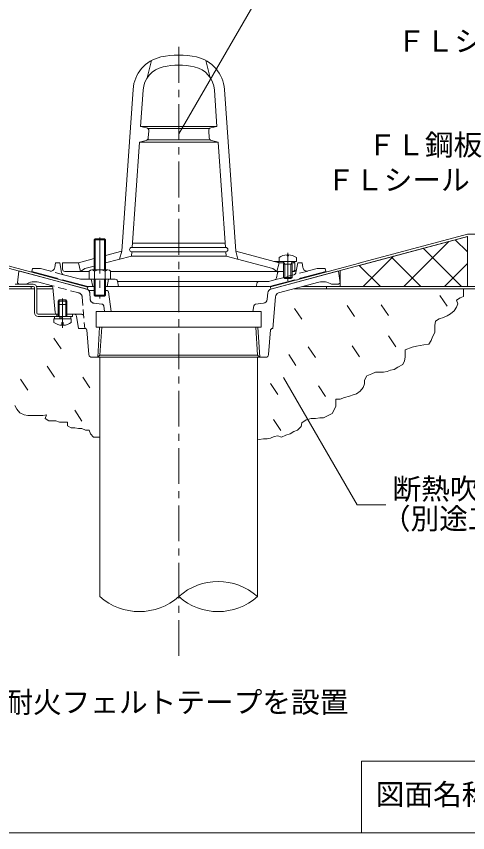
# Model space of a CAD drawing. Units: millimetres, scale not verified. Extents: x -675 to 675, y -471 to 460.
# Drawn here: x -166 to 149, y -440 to 130 of the extents above; entities that cross this region are included whole.
import ezdxf
from ezdxf.enums import TextEntityAlignment as Align

# ---------------------------------------------------------------- set-up
doc = ezdxf.new("R2010")
doc.units = ezdxf.units.MM
doc.header["$LTSCALE"] = 5
doc.linetypes.add('CHAIN1', pattern=[8, 5, -1, 1, -1])
doc.linetypes.add('DASHED1', pattern=[1.8, 1.2, -0.6])
for name, color, linetype, lineweight in [('1-2_ハッチング', 7, 'Continuous', 9), ('1-3_断熱材', 7, 'Continuous', 9), ('1-4_リベットルーフ', 7, 'Continuous', 9), ('1-5_ＦＬ鋼板・ディスク', 7, 'Continuous', 9), ('2-0', 7, 'Continuous', 9), ('2-1', 7, 'Continuous', 9), ('2-2', 7, 'Continuous', 9), ('2-3', 7, 'Continuous', 9), ('E-0', 7, 'Continuous', 9), ('F-F', 7, 'Continuous', 9)]:
    doc.layers.add(name, color=color, linetype=linetype, lineweight=lineweight)
doc.layers.add('E-E', color=7, linetype='Continuous')
doc.styles.add('ＭＳ ゴシック', font='')
doc.styles.get('ＭＳ ゴシック').set_extended_font_data('MS Gothic')

msp = doc.modelspace()

# ---------------------------------------------------------------- linework, layer by layer
at = {"layer": '1-2_ハッチング'}
for p, q in [((129.69, -65.077), (134.731, -72.638)), ((65.172, -72.134), (70.213, -79.695)), ((88.863, -71.63), (93.903, -79.191)), ((28.377, -74.15), (33.417, -81.711)), ((137.251, -77.931), (139.771, -75.914)), ((-139.471, -94.816), (-134.43, -102.377)), ((93.903, -93.304), (98.944, -100.865)), ((37.954, -100.865), (42.994, -108.425)), ((68.701, -100.361), (73.741, -107.921)), ((24.345, -106.409), (29.385, -113.97)), ((-144.007, -114.474), (-138.967, -122.035)), ((-162.657, -123.547), (-157.617, -131.108)), ((-119.309, -122.035), (-114.268, -129.595)), ((11.743, -126.571), (16.784, -134.132)), ((45.01, -128.083), (50.051, -135.644)), ((-124.853, -145.221), (-119.813, -152.782)), ((13.76, -151.774), (18.8, -159.334)), ((33.417, -154.042), (36.442, -152.026)), ((36.442, -152.026), (39.97, -151.017)), ((39.97, -151.017), (42.994, -151.017)), ((42.994, -151.017), (46.019, -150.513)), ((27.873, -160.09), (30.393, -159.082)), ((30.393, -159.082), (32.913, -156.562)), ((32.913, -156.562), (33.417, -154.042)), ((3.679, -165.635), (6.703, -165.131)), ((6.703, -165.131), (9.223, -165.131)), ((9.223, -165.131), (11.743, -164.627)), ((11.743, -164.627), (14.264, -163.619)), ((14.264, -163.619), (16.784, -163.115)), ((16.784, -163.115), (19.304, -164.123)), ((19.304, -164.123), (22.328, -162.611)), ((22.328, -162.611), (25.353, -161.602)), ((25.353, -161.602), (27.873, -160.09)), ((2.603, -165.85), (3.679, -165.635))]:
    msp.add_line(p, q, dxfattribs=at)
for points in [[(139.771, -75.914), (141.283, -73.394), (142.292, -70.874), (141.283, -68.354), (143.804, -66.842), (146.324, -65.833), (146.324, -60.473)], [(46.019, -150.513), (48.539, -150.513), (54.587, -147.489), (56.099, -144.969), (57.108, -142.449), (57.108, -137.408), (60.132, -137.408), (63.156, -136.4), (66.684, -135.392), (69.205, -134.384), (71.725, -133.88), (74.245, -131.864), (76.261, -129.343), (77.269, -126.823), (77.269, -124.303), (78.782, -121.279), (82.31, -119.767), (84.83, -118.758), (90.375, -118.758), (92.895, -118.254), (95.415, -117.246), (97.935, -116.742), (100.456, -115.23), (103.984, -113.214), (104.992, -110.694), (105.496, -108.173), (105.496, -103.133), (110.537, -101.117), (113.561, -100.613), (118.601, -99.605), (122.13, -99.101), (123.642, -96.58), (124.65, -94.06), (126.162, -91.036), (126.162, -85.995), (126.666, -82.971), (129.186, -81.459), (132.211, -80.451), (134.731, -79.443), (137.251, -77.931)], [(-166.689, -141.945), (-165.177, -144.465), (-163.161, -146.985), (-160.137, -148.497), (-157.617, -149.001), (-147.032, -149.001), (-144.511, -148.497), (-145.519, -151.017), (-142.999, -152.53), (-137.959, -152.53), (-135.438, -153.538), (-129.894, -153.538), (-129.894, -156.058), (-127.374, -157.57), (-124.853, -157.57), (-122.333, -158.074), (-119.813, -158.074), (-117.293, -159.082), (-114.773, -159.082), (-113.764, -161.602), (-111.748, -164.123), (-107.284, -164.123)]]:
    msp.add_lwpolyline(points, dxfattribs=at)
at = {"layer": '1-3_断熱材'}
for p, q in [((60.16, -47.737), (148.923, -23.953)), ((104.6, -58.873), (136.078, -27.395)), ((140.447, -26.224), (148.923, -34.7)), ((148.923, -23.953), (148.923, -58.873)), ((118.14, -32.201), (144.811, -58.873)), ((76.316, -58.873), (97.441, -37.748)), ((95.833, -38.178), (116.527, -58.873)), ((73.526, -44.156), (88.243, -58.873)), ((132.884, -58.873), (148.923, -42.834)), ((60.16, -58.873), (60.16, -47.737)), ((60.16, -58.873), (106.53, -58.873)), ((148.923, -58.873), (71.367, -58.873)), ((112.005, -58.873), (148.923, -58.873))]:
    msp.add_line(p, q, dxfattribs=at)
at = {"layer": '1-4_リベットルーフ'}
for p, q in [((-115.783, -59.329), (-253.706, -22.373)), ((73.23, -42.682), (149.025, -22.373)), ((149.025, -22.373), (173.081, -22.373)), ((-116.171, -60.778), (-253.904, -23.873)), ((73.618, -44.131), (149.223, -23.873)), ((73.69, -42.559), (11.554, -59.208)), ((74.079, -44.008), (11.942, -60.657)), ((-115.783, -59.329), (-116.163, -60.746)), ((11.554, -59.208), (11.937, -60.658))]:
    msp.add_line(p, q, dxfattribs=at)
at = {"layer": '1-5_ＦＬ鋼板・ディスク'}
msp.add_line((80.379, -42.319), (84.784, -41.139), dxfattribs=at)
at = {"layer": '2-0', "linetype": 'CHAIN1'}
for p, q in [((-52.34, 108.327), (-52.34, -316.638)), ((-133.34, -87.73), (-133.34, -67.256))]:
    msp.add_line(p, q, dxfattribs=at)
at = {"layer": '2-0'}
for p, q in [((-164.841, -56.273), (-163.841, -48.273)), ((-163.841, -48.273), (-162.84, -48.273)), ((-162.84, -48.273), (-116.623, -60.657)), ((58.16, -48.273), (11.942, -60.657)), ((58.16, -48.273), (59.16, -48.273)), ((60.16, -56.273), (59.16, -48.273)), ((-164.841, -56.273), (-163.841, -57.273)), ((-141.341, -58.175), (-149.982, -55.86)), ((17.243, -63.378), (45.301, -55.86)), ((60.16, -56.273), (59.16, -57.273)), ((-163.841, -57.273), (-158.841, -57.273)), ((-140.237, -59.473), (-138.477, -76.924)), ((-111.341, -61.773), (-114.986, -61.773)), ((-102.22, -61.773), (-103.34, -61.773)), ((-101.228, -62.645), (-99.47, -76.273)), ((59.16, -57.273), (54.16, -57.273)), ((-135.64, -68.273), (-136.34, -69.073)), ((-131.04, -68.273), (-135.64, -68.273)), ((-135.64, -71.373), (-135.64, -68.273)), ((9.371, -67.803), (9.728, -63.316)), ((15.029, -66.037), (13.258, -88.273)), ((-130.341, -69.073), (-136.34, -69.073)), ((-136.34, -71.373), (-136.34, -69.073)), ((-130.341, -71.373), (-130.341, -69.073)), ((-0.027, -72.392), (-0.674, -76.273)), ((1.287, -71.148), (6.711, -70.546)), ((-136.984, -78.273), (-135.64, -78.273)), ((-131.04, -78.273), (-125.132, -78.273)), ((-123.649, -79.55), (-122.34, -88.273)), ((-109.84, -76.273), (-109.84, -87.273)), ((-109.84, -76.273), (5.159, -76.273)), ((5.159, -76.273), (5.159, -87.273)), ((-117.357, -88.273), (-122.34, -88.273)), ((-114.987, -106.432), (-116.36, -89.194)), ((5.159, -87.273), (-109.84, -87.273)), ((-108.856, -108.273), (-107.543, -87.273)), ((-107.284, -106.797), (-106.064, -87.273)), ((2.603, -106.797), (1.383, -87.273)), ((4.175, -108.273), (2.862, -87.273)), ((10.306, -106.432), (11.679, -89.194)), ((12.676, -88.273), (13.258, -88.273)), ((-107.284, -106.797), (-108.856, -108.273)), ((-107.284, -106.797), (2.603, -106.797)), ((2.603, -106.797), (4.175, -108.273)), ((-112.994, -108.273), (8.313, -108.273)), ((-107.284, -108.273), (-107.284, -275.231)), ((2.603, -108.273), (2.603, -275.231))]:
    msp.add_line(p, q, dxfattribs=at)
at = {"layer": '2-0', "linetype": 'DASHED1'}
for p, q in [((-121.924, -63.378), (-141.341, -58.175)), ((-119.71, -66.037), (-117.939, -88.273)), ((-114.052, -67.803), (-114.409, -63.316)), ((-105.968, -71.148), (-111.392, -70.546)), ((-104.654, -72.392), (-104.007, -76.273)), ((-125.132, -78.273), (-120.12, -78.273))]:
    msp.add_line(p, q, dxfattribs=at)
at = {"layer": '2-0'}
msp.add_lwpolyline([(-131.04, -71.373), (-131.04, -68.273), (-130.341, -69.073)], dxfattribs=at)
for centre, radius, start, end in [((-152.829, -66.485), 11, 75.00011, 123.12976), ((48.148, -66.485), 11, 56.87024, 104.99989), ((-141.729, -59.624), 1.5, 5.75987, 75.00003), ((-117.4, -63.555), 3, 36.43097, 74.99991), ((-102.22, -62.773), 1, 7.35265, 90), ((12.719, -63.555), 3, 105.00021, 175.44609), ((6.38, -67.565), 3, 276.33025, 355.4454), ((18.019, -66.275), 3, 105.00009, 175.4454), ((1.453, -72.639), 1.5, 96.32884, 170.53767), ((-136.984, -76.773), 1.5, 185.75912, 270), ((-125.132, -79.773), 1.5, 8.5307, 90), ((-117.357, -89.273), 1, 4.55455, 90), ((12.676, -89.273), 1, 90, 175.44545), ((-112.994, -106.273), 2, 184.55463, 270), ((8.313, -106.273), 2, 270, 355.44537), ((-24.869, -305.945), 41.208, 48.18999, 131.81), ((-79.812, -244.518), 41.208, 228.18999, 311.81), ((-24.869, -244.518), 41.208, 228.18999, 311.81)]:
    msp.add_arc(centre, radius, start, end, dxfattribs=at)
at = {"layer": '2-0', "linetype": 'DASHED1'}
for centre, radius, start, end in [((-117.4, -63.555), 3, 4.55424, 36.43097), ((-122.7, -66.275), 3, 4.5546, 74.99991), ((-111.061, -67.565), 3, 184.5546, 263.66975), ((-106.134, -72.639), 1.5, 9.46233, 83.67116), ((-120.12, -79.773), 1.5, 4.55501, 90)]:
    msp.add_arc(centre, radius, start, end, dxfattribs=at)
at = {"layer": '2-1'}
for p, q in [((-352.34, -58.873), (-153.94, -58.873)), ((-152.941, -60.473), (-352.34, -60.473)), ((-164.341, -57.273), (-166.34, -57.273)), ((-159.341, -57.273), (-153.94, -57.273)), ((-155.34, -58.873), (-155.34, -60.473)), ((-152.941, -59.873), (-152.941, -77.273)), ((-151.54, -58.873), (-140.43, -58.873)), ((-151.341, -77.273), (-151.341, -59.873)), ((-140.136, -60.473), (-151.341, -60.473)), ((28.083, -60.473), (199.259, -60.473)), ((199.18, -58.873), (34.055, -58.873)), ((50.66, -58.873), (50.66, -60.473)), ((-150.34, -78.273), (-137.046, -78.273)), ((-137.34, -79.873), (-137.34, -78.273)), ((-126.341, -79.873), (-126.341, -78.273)), ((-150.34, -79.873), (-126.341, -79.873))]:
    msp.add_line(p, q, dxfattribs=at)
for centre, radius, start, end in [((-153.94, -59.873), 2.6, 0, 90), ((-153.94, -59.873), 1, 0, 90), ((-150.34, -77.273), 2.6, 180, 270), ((-150.34, -77.273), 1, 180, 270)]:
    msp.add_arc(centre, radius, start, end, dxfattribs=at)
at = {"layer": '2-2'}
for p, q in [((-111.34, -47.346), (-111.34, -26.379)), ((-110.664, -47.346), (-110.664, -25.703)), ((-104.017, -47.346), (-104.017, -25.703)), ((-103.34, -47.346), (-103.34, -26.379)), ((-138.834, -45.565), (-138.34, -42.346)), ((-135.34, -42.346), (-138.34, -42.346)), ((-135.34, -42.346), (-134.072, -49.112)), ((29.764, -47.122), (30.66, -42.346)), ((30.66, -42.346), (33.66, -42.346)), ((34.153, -45.565), (33.66, -42.346)), ((-154.84, -48.346), (-154.34, -46.346)), ((-148.782, -46.346), (-154.34, -46.346)), ((-142.575, -48.009), (-148.782, -46.346)), ((-120.791, -53.846), (-132.624, -50.675)), ((-114.841, -48.068), (-114.841, -53.846)), ((-112.964, -47.346), (-101.717, -47.346)), ((-111.088, -48.068), (-111.088, -53.846)), ((-103.593, -48.068), (-103.593, -53.846)), ((-99.84, -48.068), (-99.84, -53.846)), ((15.882, -52.715), (16.439, -49.583)), ((20.66, -48.346), (17.916, -48.346)), ((28.29, -48.346), (26.66, -48.346)), ((37.894, -48.009), (44.101, -46.346)), ((44.101, -46.346), (49.659, -46.346)), ((50.159, -48.346), (49.659, -46.346)), ((-134.34, -54.357), (-133.34, -54.107)), ((-115.654, -58.846), (-133.34, -54.107)), ((-120.791, -53.846), (-96.57, -53.846)), ((-113.341, -53.846), (-112.34, -58.846)), ((-111.34, -53.846), (-111.34, -65.026)), ((-110.664, -53.846), (-110.664, -65.703)), ((-104.017, -53.846), (-104.017, -65.703)), ((-103.34, -53.846), (-103.34, -65.026)), ((-101.34, -53.846), (-102.341, -58.846)), ((-95.099, -55.052), (-94.34, -58.846)), ((-95.04, -55.346), (10.512, -55.346)), ((2.452, -56.071), (1.66, -58.846)), ((14.431, -54.296), (10.512, -55.346)), ((10.973, -58.846), (28.659, -54.107)), ((29.66, -54.357), (28.659, -54.107)), ((29.66, -54.357), (31.66, -53.821)), ((-111.34, -58.846), (-115.654, -58.846)), ((-103.34, -58.846), (10.973, -58.846)), ((-136.34, -71.373), (-130.341, -71.373)), ((-136.34, -71.373), (-136.34, -79.873)), ((-135.64, -71.373), (-135.64, -79.873)), ((-131.04, -71.373), (-131.04, -79.873)), ((-130.341, -71.373), (-130.341, -79.873)), ((-139.34, -83.973), (-139.34, -81.373)), ((-139.34, -81.373), (-127.34, -81.373)), ((-139.09, -81.373), (-139.09, -79.873)), ((-135.34, -81.373), (-135.34, -79.873)), ((-134.34, -81.373), (-134.34, -79.873)), ((-133.819, -83.973), (-132.861, -83.973)), ((-133.819, -85.962), (-133.819, -83.973)), ((-132.861, -85.962), (-132.861, -83.973)), ((-127.59, -81.373), (-127.59, -79.873)), ((-127.34, -83.973), (-127.34, -81.373))]:
    msp.add_line(p, q, dxfattribs=at)
at = {"layer": '2-2', "linetype": 'CHAIN1'}
msp.add_line((-107.341, -24.728), (-107.341, -67.355), dxfattribs=at)
at = {"layer": '2-2', "linetype": 'DASHED1'}
for p, q in [((-132.624, -50.675), (-142.575, -48.009)), ((14.431, -54.296), (37.894, -48.009)), ((29.764, -47.122), (29.391, -49.112))]:
    msp.add_line(p, q, dxfattribs=at)
at = {"layer": '2-2'}
for points in [[(-103.34, -26.379), (-111.34, -26.379), (-110.664, -25.703), (-104.017, -25.703)], [(-103.34, -65.026), (-111.34, -65.026), (-110.664, -65.703), (-104.017, -65.703)]]:
    msp.add_lwpolyline(points, close=True, dxfattribs=at)
for points in [[(-134.34, -54.357), (-136.34, -53.821), (-137.341, -53.035), (-154.84, -48.346)], [(31.66, -53.821), (32.66, -53.035), (50.159, -48.346)]]:
    msp.add_lwpolyline(points, dxfattribs=at)
for centre, radius, start, end in [((-141.799, -45.111), 3, 254.99973, 351.29286), ((37.118, -45.111), 3, 188.70714, 285.00027), ((-132.107, -48.744), 2, 190.61488, 255.0005), ((-112.964, -50.146), 2.8, 47.92557, 132.07463), ((-107.341, -57.436), 10.089, 68.19786, 111.80214), ((-101.717, -50.146), 2.8, 47.92572, 132.07428), ((17.916, -49.846), 1.5, 90, 169.91187), ((28.29, -46.846), 1.5, 270, 349.38435), ((-96.57, -55.346), 1.5, 11.31021, 90), ((3.414, -56.346), 1, 90, 164.05402), ((13.913, -52.364), 2, 284.9995, 349.91257), ((-133.34, -75.973), 10, 233.13013, 267.25438), ((-133.34, -75.973), 10, 272.74562, 306.86987)]:
    msp.add_arc(centre, radius, start, end, dxfattribs=at)
at = {"layer": '2-2', "linetype": 'DASHED1'}
msp.add_arc((27.426, -48.744), 2, 284.9995, 349.38512, dxfattribs=at)
at = {"layer": '2-3'}
for p, q in [((-71.34, 98.794), (-74.34, 86.764)), ((-33.34, 98.794), (-30.34, 86.764)), ((-92.123, -34.249), (-84.229, 78.634)), ((-79.012, 52.894), (-77.246, 78.146)), ((-25.669, 52.894), (-27.435, 78.146)), ((-12.558, -34.249), (-20.452, 78.634)), ((-79.012, 52.894), (-25.669, 52.894)), ((-74.722, 51.805), (-79.012, 52.894)), ((-73.923, 51.394), (-30.758, 51.394)), ((-29.959, 51.805), (-25.669, 52.894)), ((-73.56, 44.849), (-73.219, 49.727)), ((-31.121, 44.849), (-31.462, 49.727)), ((-84.921, -31.606), (-79.781, 41.894)), ((-75.079, 43.047), (-79.781, 41.894)), ((-79.781, 41.894), (-24.9, 41.894)), ((-74.348, 43.394), (-30.332, 43.394)), ((-29.602, 43.047), (-24.9, 41.894)), ((-19.76, -31.606), (-24.9, 41.894)), ((-85.131, -31.606), (-19.55, -31.606)), ((-84.711, -28.606), (-19.97, -28.606)), ((-122.341, -42.346), (-111.34, -39.399)), ((-103.34, -37.255), (-92.123, -34.249)), ((-103.34, -42.431), (-85.34, -37.608)), ((-92.123, -34.249), (-93.623, -39.828)), ((-85.34, -37.608), (-85.131, -34.606)), ((-85.34, -37.606), (-19.341, -37.606)), ((-85.131, -34.606), (-19.55, -34.606)), ((-19.341, -37.608), (-19.55, -34.606)), ((13.16, -46.317), (-19.341, -37.608)), ((-12.558, -34.249), (-11.058, -39.828)), ((17.66, -42.346), (-12.558, -34.249)), ((17.66, -38.746), (17.66, -41.346)), ((23.181, -36.758), (23.181, -37.379)), ((24.139, -37.379), (23.181, -37.379)), ((24.139, -36.758), (24.139, -37.379)), ((29.66, -38.746), (29.66, -41.346)), ((-133.34, -46.846), (-133.34, -42.346)), ((-133.34, -42.346), (-122.341, -42.346)), ((-117.84, -46.317), (-111.34, -44.575)), ((29.66, -41.346), (13.927, -41.346)), ((17.66, -42.346), (16.66, -41.346)), ((20.968, -42.346), (17.66, -42.346)), ((21.53, -43.346), (20.478, -41.474)), ((20.66, -43.346), (21.101, -42.582)), ((20.66, -43.346), (26.66, -43.346)), ((20.66, -43.346), (20.66, -52.476)), ((21.53, -43.346), (21.53, -53.346)), ((25.79, -43.346), (26.842, -41.474)), ((25.79, -43.346), (25.79, -53.346)), ((26.66, -43.346), (26.219, -42.582)), ((28.659, -42.346), (26.351, -42.346)), ((26.66, -43.346), (26.66, -52.476)), ((28.659, -42.346), (27.66, -41.346)), ((28.659, -46.846), (28.659, -42.346)), ((-131.841, -48.346), (-114.841, -48.346)), ((20.66, -48.346), (-99.84, -48.346)), ((27.16, -48.346), (26.66, -48.346)), ((21.53, -53.346), (20.66, -52.476)), ((20.66, -52.476), (26.66, -52.476)), ((21.53, -53.346), (25.79, -53.346)), ((25.79, -53.346), (26.66, -52.476))]:
    msp.add_line(p, q, dxfattribs=at)
at = {"layer": '2-3', "linetype": 'CHAIN1'}
msp.add_line((23.659, -35.301), (23.659, -55.028), dxfattribs=at)
at = {"layer": '2-3'}
for points in [[(-122.341, -42.346), (-120.84, -48.346), (-117.84, -46.317)], [(17.66, -42.346), (16.16, -48.346), (13.16, -46.317)]]:
    msp.add_lwpolyline(points, dxfattribs=at)
for centre, radius, start, end in [((-52.34, 45.654), 57, 77.45692, 102.54308), ((-59.29, 76.89), 25, 102.54309, 175.99998), ((-45.391, 76.89), 25, 4.00002, 77.45691), ((-59.29, 76.89), 18, 102.54309, 175.99998), ((-52.34, 45.654), 50, 77.45692, 102.54308), ((-45.391, 76.89), 18, 4.00002, 77.45691), ((-75.214, 49.866), 2, 356.00018, 75.75797), ((-29.467, 49.866), 2, 104.24203, 183.99982), ((-75.555, 44.989), 2, 283.77217, 355.99979), ((-29.126, 44.989), 2, 184.00021, 256.22783), ((-85.131, -33.106), 1.5, 90, 270), ((-19.55, -33.106), 1.5, 270, 90), ((23.66, -46.746), 10, 92.7457, 126.86987), ((23.66, -46.746), 10, 53.13013, 87.25409), ((20.259, -41.596), 0.25, 29.32918, 90), ((27.06, -41.596), 0.25, 90, 150.67082), ((-131.841, -46.846), 1.5, 180, 270), ((27.16, -46.846), 1.5, 270, 0)]:
    msp.add_arc(centre, radius, start, end, dxfattribs=at)
at = {"layer": 'E-0'}
for points in [[(-52.34, 47.551), (4.342, 145.728), (24.342, 145.728)], [(20.811, -122.448), (72.046, -211.19), (92.046, -211.19)]]:
    msp.add_lwpolyline(points, dxfattribs=at)
at = {"layer": 'F-F'}
msp.add_line((75, -440), (75, -390), dxfattribs=at)
for points in [[(-675, 460), (675, 460), (675, -440), (-675, -440)], [(675, -390), (200.591, -390), (75, -390)]]:
    msp.add_lwpolyline(points, dxfattribs=at)

# ---------------------------------------------------------------- texts
at = {"layer": 'E-0', "style": 'ＭＳ ゴシック'}
for s, p in [('ＦＬシール', (99.814, 100.713)), ('ＦＬ鋼板', (79.314, 28.213)), ('ＦＬシール', (50.587, 3.849)), ('断熱吹付け', (96.663, -211.848)), ('（別途工事）', (89.299, -232.575)), ('※ヒートブリッジ防止のため、耐火フェルトテープを設置', (-453.946, -360.672))]:
    msp.add_text(s, height=14.66, dxfattribs=at).set_placement(p, align=Align.BOTTOM_LEFT)
at = {"layer": 'E-E', "style": 'ＭＳ ゴシック'}
msp.add_text('図面名称', height=14.66, dxfattribs=at).set_placement((85, -425), align=Align.BOTTOM_LEFT)

doc.saveas('drawing.dxf')
